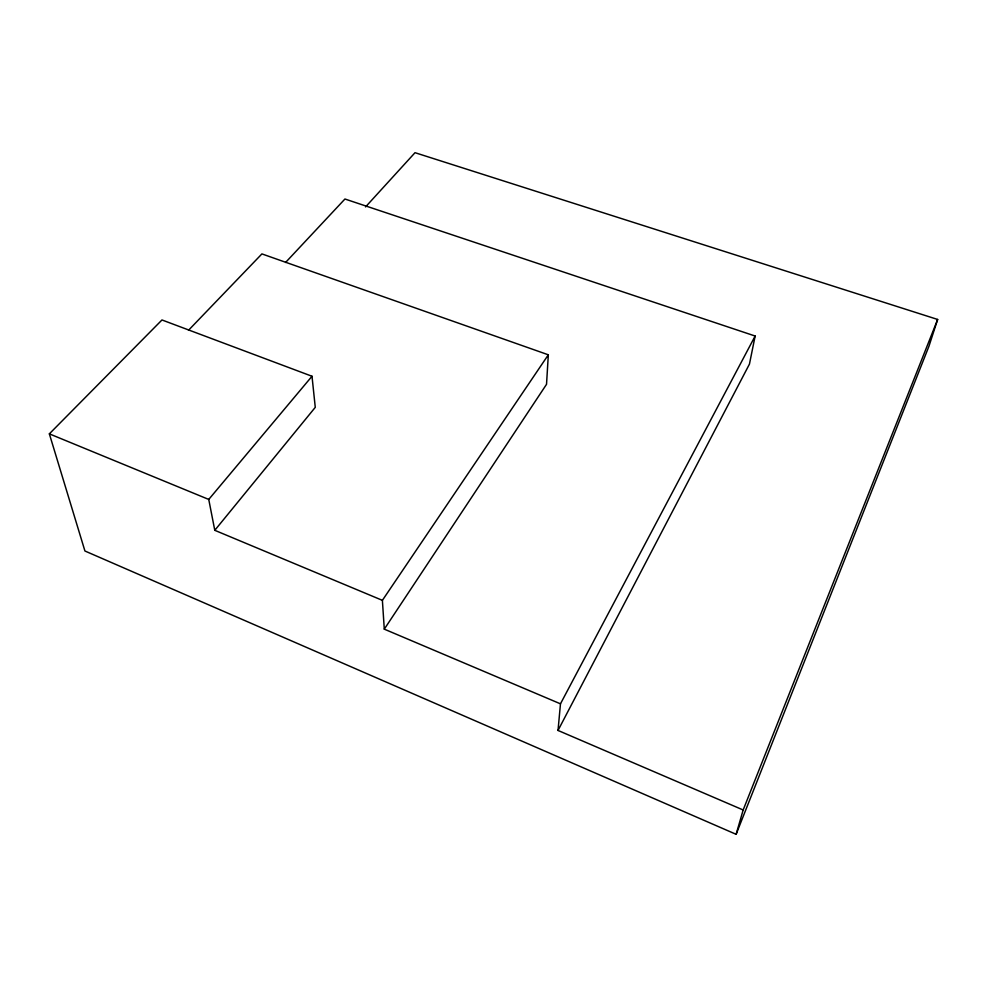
<?xml version="1.0" encoding="UTF-8"?>
<svg xmlns="http://www.w3.org/2000/svg" width="987" height="987" viewBox="0 0 987 987"><rect width="100%" height="100%" fill="white"/><g stroke="black" fill="none" stroke-linecap="round" stroke-linejoin="round"><path stroke-width="1.48" d="M188.542 330.238L261.913 253.906L548.328 354.802L546.527 384.313L384.288 629.151L560.468 703.83L558.025 730.454L743.162 809.982L736.129 834.311L84.931 551.005L49.35 433.848L161.979 319.961L312.003 376.257L315.272 407.347L214.784 530.315L382.388 600.343L384.288 629.151M285.564 262.48L344.944 199.016L755.141 336.024L749.454 364.092L558.025 730.454M365.548 206.925L415.021 152.689L937.65 319.455L928.964 346.203L736.129 834.311M743.162 809.982L937.65 319.455M560.468 703.83L755.141 336.024M382.388 600.343L548.328 354.802M214.784 530.315L208.75 499.434L312.003 376.257M49.35 433.848L208.75 499.434"/></g></svg>
